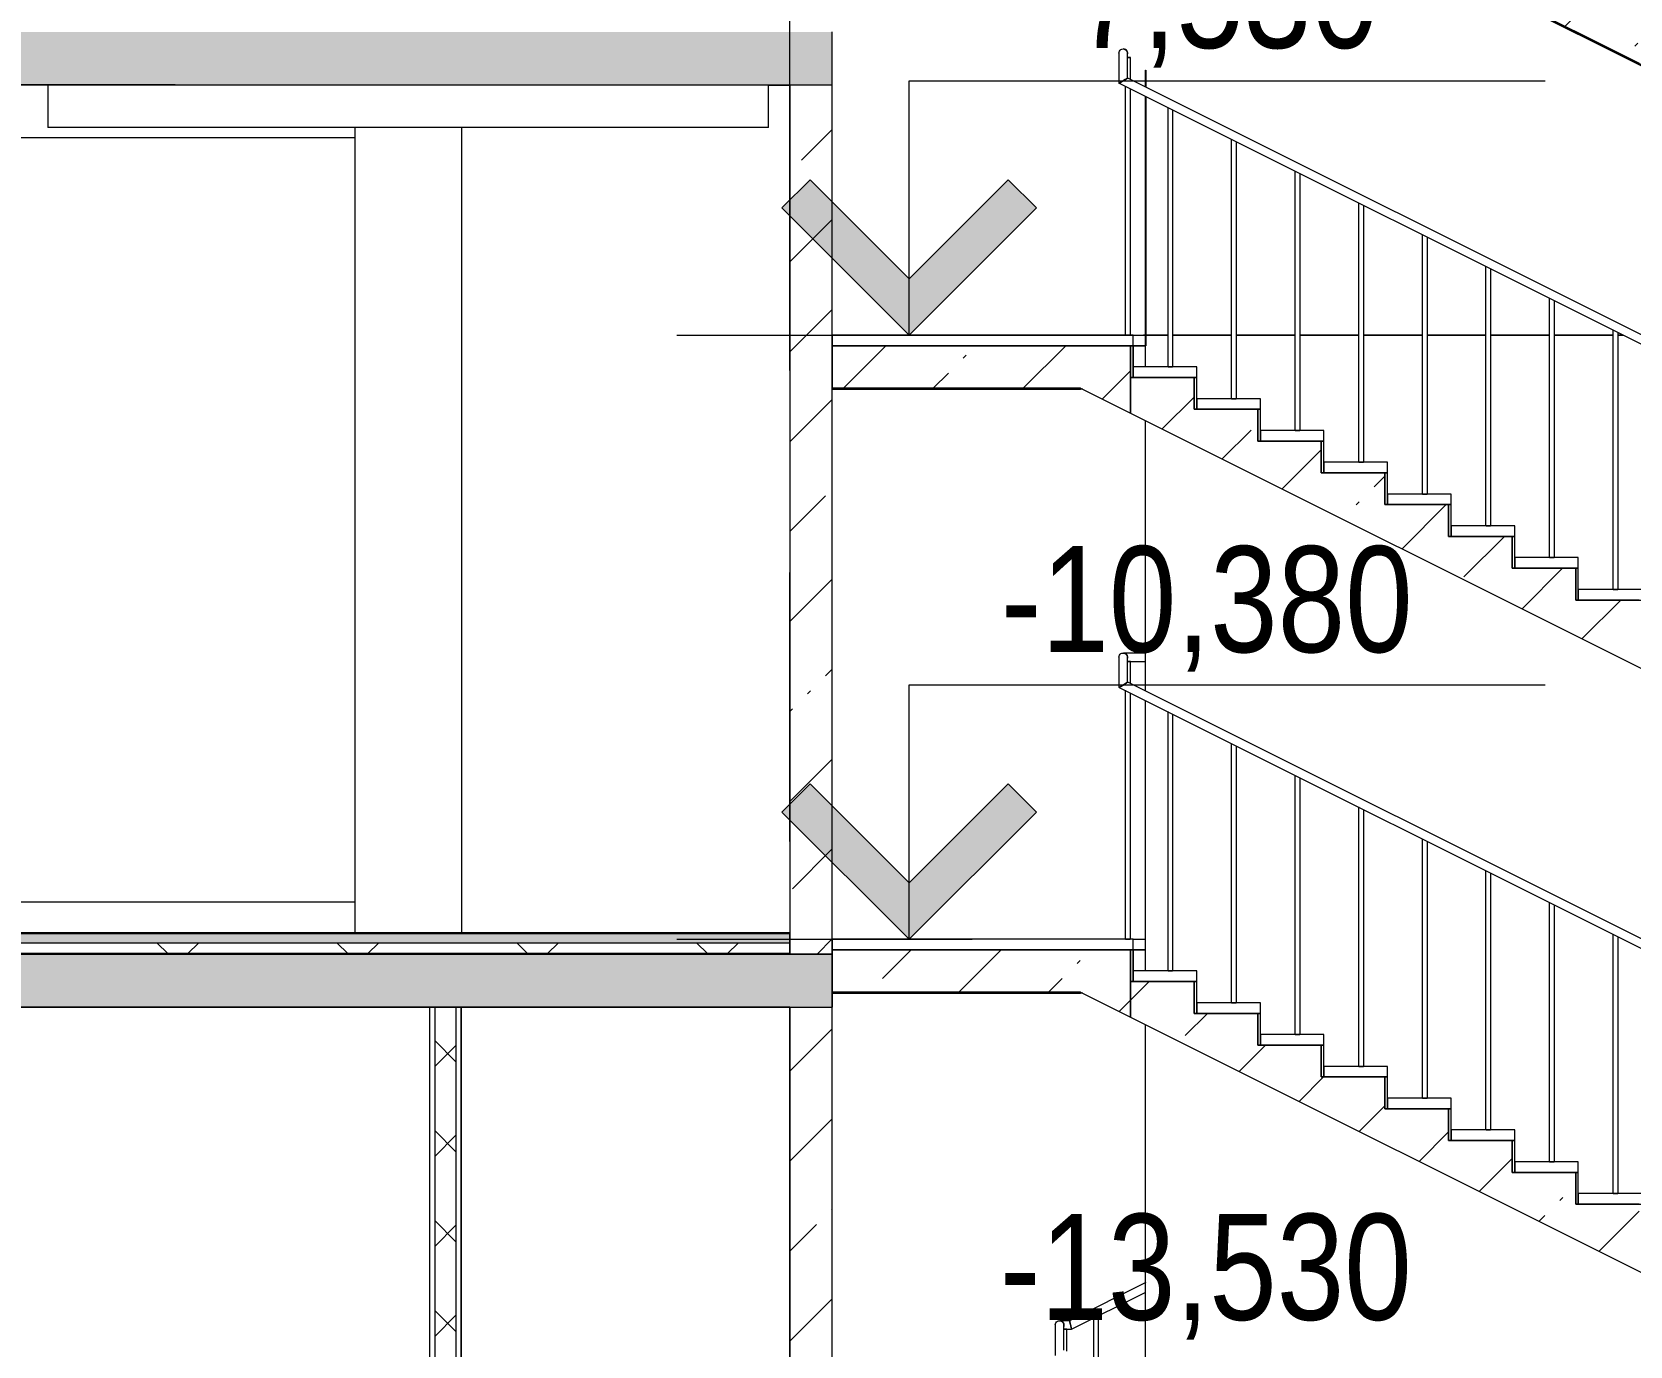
# Model space of a CAD drawing. Header units: millimetres. Extents: x -39507 to 33074, y -24219 to 30962.
# Drawn here: x 15942 to 23481, y -12299 to -6100 of the extents above; entities that cross this region are included whole.
import ezdxf

# ---------------------------------------------------------------- set-up
doc = ezdxf.new("R2010")
doc.units = ezdxf.units.MM
doc.linetypes.add('Осевые', pattern=[6350, 1270, -952.5, 3175, -952.5])
for name, color, linetype, lineweight in [('Балясины', 7, 'Continuous', 9), ('Верхние поручни', 7, 'Continuous', 9), ('Высотные отметки', 7, 'Continuous', 9), ('Двери', 7, 'Continuous', 9), ('Лестницы', 7, 'Continuous', 9), ('Лестницы-1', 7, 'Continuous', 18), ('Общие ребра', 7, 'Continuous', 9), ('Ограждение', 7, 'Continuous', 9), ('Отделка 1 _4_-1', 7, 'Continuous', 9), ('Отделка 2 _5_-1', 7, 'Continuous', 9), ('Панель', 7, 'Continuous', 9), ('Перекрытия', 7, 'Continuous', 9), ('Потолки', 7, 'Continuous', 9), ('Проступи_подступенки', 7, 'Continuous', 18), ('Проступи_подступенки-1', 7, 'Continuous', 9), ('Стены', 7, 'Continuous', 9), ('Структура _1_', 7, 'Continuous', 18), ('Штриховка разреза-2', 7, 'Continuous', 9)]:
    doc.layers.add(name, color=color, linetype=linetype, lineweight=lineweight)
doc.layers.add('Оси-3', color=7, linetype='Осевые', lineweight=9, true_color=0xaaaaaa)
doc.styles.add('Arial Narrow', font='ARIALN.TTF', dxfattribs={"height": 500})
pattern_1 = [(45, (-2885.9, 6475), (-424.264, 424.264), [600, -100, 20, -100]), (45, (-2885.9, 6899), (-424.264, 424.264), [])]

# ---------------------------------------------------------------- blocks, each defined once
blk = doc.blocks.new('Дверь-Подъемная-Сборная - ДН2_3350 x 3800 мм-8363919-Разрез 2-2')
at = {"layer": 'Панель'}
for p, q in [((15547.1, -6600), (15547.1, -6350)), ((17465.1, -6600), (15547.1, -6600)), ((17465.1, -6600), (15547.1, -6600))]:
    blk.add_line(p, q, dxfattribs=at)
blk = doc.blocks.new('Наклонное перекрытие - Наклонное перекрытие-732754-Разрез 2-2')
at = {"layer": 'Перекрытия'}
for p, q in [((15367.1, -9916.2), (15367.1, -10203.7)), ((15367.1, -10203.7), (17465.1, -10203.7)), ((15367.1, -10350), (15367.1, -10203.7)), ((19717.1, -10450), (15367.1, -10450))]:
    blk.add_line(p, q, dxfattribs=at)
blk = doc.blocks.new('Ограждение - 25mm-V151-Разрез 2-2')
at = {"layer": 'Балясины'}
for p, q in [((21122.5, -7530), (21100.9, -7530)), ((21100.9, -7530), (21122.5, -7530))]:
    blk.add_line(p, q, dxfattribs=at)
blk = doc.blocks.new('Ограждение - 25mm-V152-Разрез 2-2')
at = {"layer": 'Балясины'}
for p, q in [((21111.7, -6220), (21122.5, -6220)), ((21122.5, -6220), (21111.7, -6220)), ((21124.2, -6321.3), (21124.2, -6220)), ((21099.2, -6355.8), (21099.2, -7530)), ((21124.2, -7530), (21124.2, -6368.3)), ((21122.5, -7530), (21100.9, -7530)), ((21100.9, -7530), (21122.5, -7530))]:
    blk.add_line(p, q, dxfattribs=at)
blk = doc.blocks.new('Ограждение - 25mm-V153-Разрез 2-2')
at = {"layer": 'Балясины'}
for p, q in [((21111.7, -6220), (21122.5, -6220)), ((21124.2, -6220), (21111.7, -6220)), ((21124.2, -6321.3), (21124.2, -6220)), ((21099.2, -6355.8), (21099.2, -7530)), ((21124.2, -7530), (21124.2, -6368.3)), ((21122.5, -7530), (21100.9, -7530)), ((21100.9, -7530), (21122.5, -7530))]:
    blk.add_line(p, q, dxfattribs=at)
blk = doc.blocks.new('Ограждение - 25mm-V92-Разрез 2-2')
at = {"layer": 'Балясины'}
for p, q in [((20430, -156.2), (20430, -1380)), ((20430.3, -156.3), (20430.3, -156.3)), ((20455, -1380), (20455, -168.7)), ((20442.5, -1380), (20431.7, -1380)), ((20431.7, -1380), (20442.5, -1380)), ((20442.5, -1380), (20453.3, -1380)), ((20453.3, -1380), (20442.5, -1380))]:
    blk.add_line(p, q, dxfattribs=at)
blk = doc.blocks.new('Ограждение - 25mm-V91-Разрез 2-2')
at = {"layer": 'Балясины'}
for p, q in [((18330, 893.8), (18330, -330)), ((18330.3, 893.7), (18330.3, 893.7)), ((18355, -330), (18355, 881.3)), ((18342.5, -330), (18331.7, -330)), ((18331.7, -330), (18342.5, -330)), ((18342.5, -330), (18353.3, -330)), ((18353.3, -330), (18342.5, -330))]:
    blk.add_line(p, q, dxfattribs=at)
blk = doc.blocks.new('Ограждение - 25mm-V155-Разрез 2-2')
at = {"layer": 'Балясины'}
for p, q in [((21111.7, -9070), (21122.5, -9070)), ((21122.5, -9070), (21111.7, -9070)), ((21124.2, -9173.6), (21124.2, -9070)), ((21099.2, -9205.8), (21099.2, -10380)), ((21124.2, -10380), (21124.2, -9218.3)), ((21122.5, -10380), (21100.9, -10380)), ((21100.9, -10380), (21122.5, -10380))]:
    blk.add_line(p, q, dxfattribs=at)
blk = doc.blocks.new('Ограждение - 25mm-V156-Разрез 2-2')
at = {"layer": 'Балясины'}
for p, q in [((21111.7, -9070), (21122.5, -9070)), ((21124.2, -9070), (21111.7, -9070)), ((21124.2, -9173.6), (21124.2, -9070)), ((21099.2, -9205.8), (21099.2, -10380)), ((21124.2, -10380), (21124.2, -9218.3)), ((21122.5, -10380), (21100.9, -10380)), ((21100.9, -10380), (21122.5, -10380))]:
    blk.add_line(p, q, dxfattribs=at)
blk = doc.blocks.new('Ограждение - 25mm-V157-Разрез 2-2')
at = {"layer": 'Балясины'}
for p, q in [((20949.2, -12168.7), (20949.2, -12386.1)), ((20974.2, -12398.6), (20974.2, -12156.2)), ((20949.2, -12430.8), (20949.2, -13380)), ((20974.2, -13380), (20974.2, -12443.3)), ((20961.7, -13380), (20950.9, -13380)), ((20950.9, -13380), (20961.7, -13380)), ((20961.7, -13380), (20972.5, -13380)), ((20972.5, -13380), (20961.7, -13380))]:
    blk.add_line(p, q, dxfattribs=at)
at = {"layer": 'Балясины', "flags": 128}
for points in [[(20961.7, -12162.4), (20956.3, -12165.1), (20951.9, -12167.3), (20949.5, -12168.5), (20951.9, -12167.3), (20956.3, -12165.1), (20961.7, -12162.4)], [(20961.7, -12162.4), (20967.1, -12159.7), (20971.5, -12157.5), (20973.9, -12156.3), (20971.5, -12157.5), (20967.1, -12159.7), (20961.7, -12162.4)]]:
    blk.add_lwpolyline(points, dxfattribs=at)
blk = doc.blocks.new('Ограждение - 25mm-V158-Разрез 2-2')
at = {"layer": 'Балясины'}
for p, q in [((20811.7, -12220), (20822.5, -12220)), ((20822.5, -12220), (20811.7, -12220)), ((20824.2, -12323.6), (20824.2, -12220)), ((20799.2, -12355.8), (20799.2, -13530)), ((20824.2, -13530), (20824.2, -12368.3)), ((20822.5, -13530), (20800.9, -13530)), ((20800.9, -13530), (20822.5, -13530))]:
    blk.add_line(p, q, dxfattribs=at)
blk = doc.blocks.new('Ограждение - 25mm-V159-Разрез 2-2')
at = {"layer": 'Балясины'}
for p, q in [((20811.7, -12220), (20822.5, -12220)), ((20824.2, -12220), (20811.7, -12220)), ((20824.2, -12323.6), (20824.2, -12220)), ((20799.2, -12355.8), (20799.2, -13530)), ((20824.2, -13530), (20824.2, -12368.3)), ((20822.5, -13530), (20800.9, -13530)), ((20800.9, -13530), (20822.5, -13530))]:
    blk.add_line(p, q, dxfattribs=at)
blk = doc.blocks.new('Ограждение - 25mm-V162-Разрез 2-2')
at = {"layer": 'Балясины'}
for p, q in [((21197.1, -7530), (21186.3, -7530)), ((21186.3, -7530), (21197.1, -7530))]:
    blk.add_line(p, q, dxfattribs=at)
blk = doc.blocks.new('Ограждение - 25mm-V141-Разрез 2-2')
at = {"layer": 'Балясины'}
for p, q in [((17829.2, 22144.2), (17829.2, 20970)), ((17829.5, 22144.1), (17829.5, 22144.1)), ((17854.2, 20970), (17854.2, 22131.7)), ((17841.7, 20970), (17830.9, 20970)), ((17830.9, 20970), (17841.7, 20970)), ((17841.7, 20970), (17852.5, 20970)), ((17852.5, 20970), (17841.7, 20970))]:
    blk.add_line(p, q, dxfattribs=at)
blk = doc.blocks.new('Ограждение - Ограждение-7015408-Разрез 2-2')
for name, p in [('Ограждение - 25mm-V152-Разрез 2-2', (0, 0)), ('Ограждение - 25mm-V152-Разрез 2-2', (0, 0)), ('Ограждение - 25mm-V153-Разрез 2-2', (0, 0)), ('Ограждение - 25mm-V141-Разрез 2-2', (3270, -28500)), ('Ограждение - 25mm-V92-Разрез 2-2', (870, -6300)), ('Ограждение - 25mm-V92-Разрез 2-2', (1170, -6450)), ('Ограждение - 25mm-V92-Разрез 2-2', (1470, -6600)), ('Ограждение - 25mm-V91-Разрез 2-2', (3870, -7800)), ('Ограждение - 25mm-V91-Разрез 2-2', (4170, -7950)), ('Ограждение - 25mm-V91-Разрез 2-2', (4470, -8100)), ('Ограждение - 25mm-V91-Разрез 2-2', (4770, -8250)), ('Ограждение - 25mm-V151-Разрез 2-2', (0, 0)), ('Ограждение - 25mm-V151-Разрез 2-2', (0, 0)), ('Ограждение - 25mm-V151-Разрез 2-2', (0, 0)), ('Ограждение - 25mm-V151-Разрез 2-2', (0, 0)), ('Ограждение - 25mm-V162-Разрез 2-2', (0, 0)), ('Ограждение - 25mm-V91-Разрез 2-2', (5070, -8400)), ('Ограждение - 25mm-V155-Разрез 2-2', (0, 0)), ('Ограждение - 25mm-V155-Разрез 2-2', (0, 0)), ('Ограждение - 25mm-V155-Разрез 2-2', (0, 0)), ('Ограждение - 25mm-V155-Разрез 2-2', (0, 0)), ('Ограждение - 25mm-V156-Разрез 2-2', (0, 0)), ('Ограждение - 25mm-V155-Разрез 2-2', (0, 0)), ('Ограждение - 25mm-V141-Разрез 2-2', (3270, -31350)), ('Ограждение - 25mm-V92-Разрез 2-2', (870, -9150)), ('Ограждение - 25mm-V92-Разрез 2-2', (1170, -9300)), ('Ограждение - 25mm-V92-Разрез 2-2', (1470, -9450)), ('Ограждение - 25mm-V91-Разрез 2-2', (3870, -10650)), ('Ограждение - 25mm-V91-Разрез 2-2', (4170, -10800)), ('Ограждение - 25mm-V91-Разрез 2-2', (4470, -10950)), ('Ограждение - 25mm-V91-Разрез 2-2', (4770, -11100)), ('Ограждение - 25mm-V91-Разрез 2-2', (5070, -11250)), ('Ограждение - 25mm-V157-Разрез 2-2', (0, 0)), ('Ограждение - 25mm-V158-Разрез 2-2', (0, 0)), ('Ограждение - 25mm-V158-Разрез 2-2', (0, 0)), ('Ограждение - 25mm-V158-Разрез 2-2', (0, 0)), ('Ограждение - 25mm-V158-Разрез 2-2', (0, 0)), ('Ограждение - 25mm-V158-Разрез 2-2', (0, 0)), ('Ограждение - 25mm-V159-Разрез 2-2', (0, 0)), ('Ограждение - 25mm-V158-Разрез 2-2', (0, 0))]:
    blk.add_blockref(name, p)
blk = doc.blocks.new('Тип верхнего поручня - Верхний поручень_Внутренний_-7015432-Разрез 2-2')
at = {"layer": 'Верхние поручни'}
for p, q in [((21069.6, -6200), (21069.6, -6343.3)), ((21109.6, -6318.6), (21109.6, -6200)), ((21109, -6319), (21105.9, -6320.9)), ((23837.1, -7680), (21111.7, -6317.3)), ((21071.7, -6342), (23827.7, -7720)), ((21197.1, -9030), (21091.7, -9030)), ((21069.6, -9050), (21069.6, -9193.3)), ((21109.5, -9070), (21197.1, -9070)), ((21109.6, -9168.6), (21109.6, -9050)), ((21071.7, -9192), (23827.7, -10570)), ((23837.1, -10530), (21111.7, -9167.3)), ((21197.1, -12000), (20837.1, -12180)), ((20846.6, -12220), (21197.1, -12044.7)), ((20769.6, -12200), (20769.6, -12343.3)), ((20837.1, -12180), (20791.7, -12180)), ((20809.6, -12318.6), (20809.6, -12200)), ((20809.5, -12220), (20846.6, -12220))]:
    blk.add_line(p, q, dxfattribs=at)
at = {"layer": 'Верхние поручни', "flags": 128}
for points in [[(21069.6, -6200), (21070.3, -6194.8), (21072.3, -6190), (21075.5, -6185.9), (21079.6, -6182.7), (21084.4, -6180.7), (21089.6, -6180)], [(21089.6, -6180), (21094.8, -6180.7), (21099.6, -6182.7), (21103.8, -6185.9), (21106.9, -6190), (21108.9, -6194.8), (21109.6, -6200)], [(21111.7, -6200), (21111, -6194.8), (21109, -6190), (21105.9, -6185.9), (21101.7, -6182.7), (21096.9, -6180.7), (21091.7, -6180)], [(21109.7, -6208.8), (21111, -6205.2), (21111.7, -6200)], [(21089.6, -6331), (21084.4, -6334.2), (21079.6, -6337.1), (21075.5, -6339.7), (21072.3, -6341.7), (21070.3, -6342.9), (21069.6, -6343.3)], [(21072.3, -6341.7), (21075.5, -6339.7), (21079.6, -6337.1), (21084.4, -6334.2), (21089.6, -6331)], [(21091.7, -6329.7), (21086.5, -6332.9), (21081.7, -6335.8), (21077.6, -6338.4), (21074.4, -6340.4)], [(21074.4, -6340.4), (21077.6, -6338.4), (21081.7, -6335.8), (21086.5, -6332.9), (21091.7, -6329.7)], [(21089.6, -6331), (21094.8, -6327.8), (21099.6, -6324.8), (21103.8, -6322.2)], [(21103.8, -6322.2), (21099.6, -6324.8), (21094.8, -6327.8), (21089.6, -6331)], [(21091.7, -6329.7), (21096.9, -6326.5), (21101.7, -6323.5), (21105.9, -6320.9), (21109, -6319), (21111, -6317.7), (21111.7, -6317.3)], [(21105.3, -6321.3), (21101.7, -6323.5), (21096.9, -6326.5), (21091.7, -6329.7)], [(21069.6, -9050), (21070.3, -9044.8), (21072.3, -9040), (21075.5, -9035.9), (21079.6, -9032.7), (21084.4, -9030.7), (21089.6, -9030)], [(21089.6, -9030), (21094.8, -9030.7), (21099.6, -9032.7), (21103.8, -9035.9), (21106.9, -9040), (21108.9, -9044.8), (21109.6, -9050)], [(21111.7, -9050), (21111, -9044.8), (21109, -9040), (21105.9, -9035.9), (21101.7, -9032.7), (21096.9, -9030.7), (21091.7, -9030)], [(21109.7, -9058.8), (21111, -9055.2), (21111.7, -9050)], [(21089.6, -9181), (21084.4, -9184.2), (21079.6, -9187.1), (21075.5, -9189.7), (21072.3, -9191.7), (21070.3, -9192.9), (21069.6, -9193.3)], [(21072.3, -9191.7), (21075.5, -9189.7), (21079.6, -9187.1), (21084.4, -9184.2), (21089.6, -9181)], [(21091.7, -9179.7), (21086.5, -9182.9), (21081.7, -9185.8), (21077.6, -9188.4), (21074.4, -9190.4)], [(21074.4, -9190.4), (21077.6, -9188.4), (21081.7, -9185.8), (21086.5, -9182.9), (21091.7, -9179.7)], [(21089.6, -9181), (21094.8, -9177.8), (21099.6, -9174.8), (21103.8, -9172.2), (21106.9, -9170.3)], [(21106.9, -9170.3), (21103.8, -9172.2), (21099.6, -9174.8), (21094.8, -9177.8), (21089.6, -9181)], [(21091.7, -9179.7), (21096.9, -9176.5), (21101.7, -9173.5), (21105.9, -9170.9), (21109, -9169), (21111, -9167.7), (21111.7, -9167.3)], [(21108.6, -9169.2), (21105.9, -9170.9), (21101.7, -9173.5), (21096.9, -9176.5), (21091.7, -9179.7)], [(20769.6, -12200), (20770.3, -12194.8), (20772.3, -12190), (20775.5, -12185.9), (20779.6, -12182.7), (20784.4, -12180.7), (20789.6, -12180)], [(20789.6, -12180), (20794.8, -12180.7), (20799.6, -12182.7), (20803.8, -12185.9), (20806.9, -12190), (20808.9, -12194.8), (20809.6, -12200)], [(20811.7, -12200), (20811, -12194.8), (20809, -12190), (20805.9, -12185.9), (20801.7, -12182.7), (20796.9, -12180.7), (20791.7, -12180)], [(20809.7, -12208.8), (20811, -12205.2), (20811.7, -12200)]]:
    blk.add_lwpolyline(points, dxfattribs=at)
at = {"layer": 'Верхние поручни'}
for points, knots in [([(21111.7, -9050), (21111.7, -9048.3), (21111.4, -9045.6), (21110.3, -9042.3), (21109.1, -9040), (21107.9, -9038.2), (21106.8, -9036.8), (21105.6, -9035.5), (21103.9, -9034.1), (21102.1, -9032.9), (21100.6, -9032), (21099.4, -9031.5), (21098.2, -9031), (21096.9, -9030.7), (21095.6, -9030.4), (21094.3, -9030.2), (21093, -9030), (21092.2, -9030), (21091.7, -9030)], [0, 0, 0, 0, 0.0833333, 0.125, 0.1666667, 0.2083333, 0.2291667, 0.25, 0.2916667, 0.3333333, 0.3541667, 0.375, 0.3958333, 0.4166667, 0.4375, 0.4583333, 0.4791667, 0.5, 0.5, 0.5, 0.5]), ([(21109.7, -9058.8), (21109.9, -9058.4), (21110.4, -9057.2), (21111.4, -9054.4), (21111.7, -9051.7), (21111.7, -9050)], [0.8549357, 0.8549357, 0.8549357, 0.8549357, 0.875, 0.9166667, 1, 1, 1, 1]), ([(20811.7, -12200), (20811.7, -12198.3), (20811.4, -12195.6), (20810.3, -12192.3), (20809.1, -12190), (20807.9, -12188.2), (20806.8, -12186.8), (20805.6, -12185.5), (20803.9, -12184.1), (20802.1, -12182.9), (20800.6, -12182), (20799.4, -12181.5), (20798.2, -12181), (20796.9, -12180.7), (20795.6, -12180.4), (20794.3, -12180.2), (20793, -12180), (20792.2, -12180), (20791.7, -12180)], [0, 0, 0, 0, 0.0833333, 0.125, 0.1666667, 0.2083333, 0.2291667, 0.25, 0.2916667, 0.3333333, 0.3541667, 0.375, 0.3958333, 0.4166667, 0.4375, 0.4583333, 0.4791667, 0.5, 0.5, 0.5, 0.5]), ([(20809.7, -12208.8), (20809.9, -12208.4), (20810.4, -12207.2), (20811.4, -12204.4), (20811.7, -12201.7), (20811.7, -12200)], [0.8549357, 0.8549357, 0.8549357, 0.8549357, 0.875, 0.9166667, 1, 1, 1, 1]), ([(20837.1, -12180), (20837.1, -12180), (20837.5, -12181.4), (20838.5, -12185.7), (20839.5, -12189.9), (20840.6, -12194.8), (20841.4, -12198.3), (20841.8, -12200)], [-0.5, -0.5, -0.5, -0.5, -0.3333333, -0.25, -0.1666667, -0.0833333, 0, 0, 0, 0]), ([(20841.8, -12200), (20842.3, -12201.7), (20843.1, -12205.2), (20844.2, -12210.1), (20845.2, -12214.3), (20846.2, -12218.6), (20846.6, -12220), (20846.6, -12220)], [-1, -1, -1, -1, -0.9166667, -0.8333333, -0.75, -0.6666667, -0.5, -0.5, -0.5, -0.5])]:
    blk.add_open_spline(points, degree=3, knots=knots, dxfattribs=at)
for points in [[(20841.8, -12200), (20841.4, -12198.3), (20840.6, -12194.8), (20839.5, -12189.9), (20838.5, -12185.7), (20838, -12183.6), (20837.8, -12182.7)], [(20845.9, -12217.3), (20845.7, -12216.4), (20845.2, -12214.3), (20844.2, -12210.1), (20843.1, -12205.2), (20842.3, -12201.7), (20841.8, -12200)]]:
    blk.add_open_spline(points, degree=3, dxfattribs=at)
blk = doc.blocks.new('Высотные отметки - Высотная отметка - Стрелка-4455449-Разрез 2-2')
at = {"layer": 'Высотные отметки'}
blk.add_hatch(color=256, dxfattribs=at).paths.add_polyline_path([(-36565.6, -5267.2), (-36098.4, -5734.3), (-35631.2, -5267.2), (-35498.4, -5400), (-36098.4, -6000), (-36698.4, -5400)], flags=0)
for p, q in [((-36098.4, -4800), (-39098.4, -4800)), ((-36098.4, -6000), (-36098.4, -4800)), ((-36565.6, -5267.2), (-36698.4, -5400)), ((-36098.4, -5734.3), (-36565.6, -5267.2)), ((-35631.2, -5267.2), (-36098.4, -5734.3)), ((-35498.4, -5400), (-35631.2, -5267.2)), ((-36698.4, -5400), (-36098.4, -6000)), ((-36098.4, -6000), (-35498.4, -5400)), ((-35002.8, -6000), (-36395.1, -6000))]:
    blk.add_line(p, q, dxfattribs=at)

msp = doc.modelspace()

# ---------------------------------------------------------------- hatches: boundary and pattern name
at = {"layer": 'Лестницы'}
h = msp.add_hatch(dxfattribs=at)
h.set_pattern_fill('FP_2', color=256, style=0, pattern_type=2)
h.set_pattern_definition(pattern_1)
h.paths.add_polyline_path([(23524.6, -6247.7), (23524.6, -5930), (23224.6, -5930), (23224.6, -5780), (22924.6, -5780), (22924.6, -5630), (22624.6, -5630), (22624.6, -5480), (22324.6, -5480), (22324.6, -5330), (22024.6, -5330), (22024.6, -5180), (21724.6, -5180), (21724.6, -5030), (21424.6, -5030), (21424.6, -4880), (21124.6, -4880), (21124.6, -4730), (20824.6, -4730), (20824.6, -4580), (20524.6, -4580), (20524.6, -4430), (20224.6, -4430), (20224.6, -4280), (19924.6, -4280), (19924.6, -4130), (19624.6, -4130), (19624.6, -3980), (19324.6, -3980), (19324.6, -3830), (19024.6, -3830), (19024.6, -3997.7), (23434.7, -6202.7)], flags=0)
h = msp.add_hatch(dxfattribs=at)
h.set_pattern_fill('FP_2', color=256, style=0, pattern_type=2)
h.set_pattern_definition(pattern_1)
h.paths.add_polyline_path([(21124.6, -7897.7), (21124.6, -7580), (19717.1, -7580), (19717.1, -7780), (20889.2, -7780)], flags=0)
h = msp.add_hatch(dxfattribs=at)
h.set_pattern_fill('FP_2', color=256, style=0, pattern_type=2)
h.set_pattern_definition(pattern_1)
h.paths.add_polyline_path([(23824.6, -9247.7), (23824.6, -8930), (23524.6, -8930), (23524.6, -8780), (23224.6, -8780), (23224.6, -8630), (22924.6, -8630), (22924.6, -8480), (22624.6, -8480), (22624.6, -8330), (22324.6, -8330), (22324.6, -8180), (22024.6, -8180), (22024.6, -8030), (21724.6, -8030), (21724.6, -7880), (21424.6, -7880), (21424.6, -7730), (21124.6, -7730), (21124.6, -7897.7), (23718.2, -9194.5)], flags=0)
h = msp.add_hatch(dxfattribs=at)
h.set_pattern_fill('FP_2', color=256, style=0, pattern_type=2)
h.set_pattern_definition(pattern_1)
h.paths.add_polyline_path([(21124.6, -10747.7), (21124.6, -10430), (19717.1, -10430), (19717.1, -10630), (20889.2, -10630), (21034.7, -10702.7)], flags=0)
h = msp.add_hatch(dxfattribs=at)
h.set_pattern_fill('FP_2', color=256, style=0, pattern_type=2)
h.set_pattern_definition(pattern_1)
h.paths.add_polyline_path([(23824.6, -12097.7), (23824.6, -11780), (23524.6, -11780), (23524.6, -11630), (23224.6, -11630), (23224.6, -11480), (22924.6, -11480), (22924.6, -11330), (22624.6, -11330), (22624.6, -11180), (22324.6, -11180), (22324.6, -11030), (22024.6, -11030), (22024.6, -10880), (21724.6, -10880), (21724.6, -10730), (21424.6, -10730), (21424.6, -10580), (21124.6, -10580), (21124.6, -10747.7), (23663.5, -12017.2)], flags=0)
at = {"layer": 'Штриховка разреза-2'}
h = msp.add_hatch(dxfattribs=at)
h.set_pattern_fill('FP_2', color=256, style=0, pattern_type=2)
h.set_pattern_definition(pattern_1)
h.paths.add_polyline_path([(-12289, -6350), (19717.1, -6350), (19717.1, -6100), (-31682.9, -6100), (-31682.9, -6350), (-13332.9, -6350)], flags=0)
h.paths.add_polyline_path([(25717.1, -6350), (25717.1, -6100), (25417.1, -6100), (25417.1, -6350), (25702.9, -6350)], flags=0)
h = msp.add_hatch(dxfattribs=at)
h.set_pattern_fill('FP_2', color=256, style=0, pattern_type=2)
h.set_pattern_definition(pattern_1)
h.paths.add_polyline_path([(19517.1, -10450), (19717.1, -10450), (19717.1, -6350), (19517.1, -6350), (19517.1, -9388.3)], flags=0)
h = msp.add_hatch(dxfattribs=at)
h.set_pattern_fill('FP_3', color=256, style=0, pattern_type=2)
h.set_pattern_definition([(0, (-2885.9, 6475), (812.8, 203.2), [67.056, -542.544, 67.056, -542.544, -3251.2]), (0, (-2885.9, 6475), (812.8, 203.2), [-1219.2, 67.056, -1152.144, 67.056, -542.544, -1422.4]), (0, (-2885.9, 6475), (812.8, 203.2), [-3048, 67.056, -339.344, 67.056, -948.944]), (120, (-2581.1, 6576.6), (-582.3764, 602.3054), [67.056, -542.544, 67.056, -3793.744]), (120, (-2581.1, 6576.6), (-582.3764, 602.3054), [-676.656, -542.544, 67.056, -1152.144, -2032]), (120, (-2581.1, 6576.6), (-582.3764, 602.3054), [-2438.4, 67.056, -542.544, 67.056, -1355.344]), (120, (-2581.1, 6576.6), (-582.3764, 602.3054), [-3115.056, -339.344, 67.056, -948.944]), (240, (-2479.5, 6983), (-230.4236, -805.5054), [67.056, -542.544, 67.056, -542.544, -3251.2]), (240, (-2479.5, 6983), (-230.4236, -805.5054), [-1219.2, 67.056, -1152.144, 67.056, -542.544, -1422.4]), (240, (-2479.5, 6983), (-230.4236, -805.5054), [-3048, 67.056, -339.344, 67.056, -948.944])])
h.paths.add_polyline_path([(-12289, -10398), (5967.1, -10398), (5967.1, -10355), (-13332.9, -10355), (-13332.9, -10398)], flags=0)
h.paths.add_polyline_path([(-28166.1, -10398), (-14232.9, -10398), (-14232.9, -10355), (-29112.9, -10355), (-29112.9, -10398)], flags=0)
h.paths.add_polyline_path([(19517.1, -10398), (19517.1, -10355), (6267.1, -10355), (6267.1, -10398), (19465.4, -10398)], flags=0)
h = msp.add_hatch(dxfattribs=at)
h.set_pattern_fill('FP_11', color=256, style=0, pattern_type=2)
h.set_pattern_definition([(45, (-2885.9, 6475), (-424.264, 424.264), []), (135, (-2885.9, 6475), (-424.264, -424.264), [])])
h.paths.add_polyline_path([(-12289, -10448), (5967.1, -10448), (5967.1, -10398), (-13332.9, -10398), (-13332.9, -10448)], flags=0)
h.paths.add_polyline_path([(-28166.1, -10448), (-14232.9, -10448), (-14232.9, -10398), (-29112.9, -10398), (-29112.9, -10448)], flags=0)
h.paths.add_polyline_path([(19465.4, -10448), (19517.1, -10448), (19517.1, -10398), (6267.1, -10398), (6267.1, -10448), (17197.2, -10448)], flags=0)
h = msp.add_hatch(dxfattribs=at)
h.set_pattern_fill('FP_2', color=256, style=0, pattern_type=2)
h.set_pattern_definition(pattern_1)
h.paths.add_polyline_path([(-13332.9, -10700), (19717.1, -10700), (19717.1, -10450), (-13632.9, -10450), (-13632.9, -10700)], flags=0)
h.paths.add_polyline_path([(-31284.9, -10700), (-14232.9, -10700), (-14232.9, -10450), (-31297.3, -10450), (-31297.3, -10700)], flags=0)
h = msp.add_hatch(dxfattribs=at)
h.set_pattern_fill('FP_6', color=256, style=0, pattern_type=2)
h.set_pattern_definition([(45, (-2885.9, 6475), (-212.132, 212.132), []), (135, (-2885.9, 6475), (-212.132, -212.132), [])])
h.paths.add_polyline_path([(17942.1, -16700), (17942.1, -10700), (17842.1, -10700), (17842.1, -16700)], flags=0)
h = msp.add_hatch(dxfattribs=at)
h.set_pattern_fill('FP_2', color=256, style=0, pattern_type=2)
h.set_pattern_definition(pattern_1)
h.paths.add_polyline_path([(19717.1, -16700), (19717.1, -10700), (19517.1, -10700), (19517.1, -16700)], flags=0)

# ---------------------------------------------------------------- linework, layer by layer
at = {"layer": 'Высотные отметки'}
for p, q in [((19748.8, -7530), (19769.6, -7530)), ((19769.6, -7530), (20080.3, -7530)), ((19804.9, -10380), (19877.8, -10380)), ((19877.8, -10380), (20080.3, -10380))]:
    msp.add_line(p, q, dxfattribs=at)
at = {"layer": 'Лестницы'}
for p, q in [((21124.6, -7580), (21137.1, -7580)), ((21124.6, -7780), (21124.6, -7580)), ((21137.1, -7580), (21145, -7580)), ((21137.1, -7580), (21137.1, -7730)), ((21137.1, -7730), (21137.1, -7580)), ((21145, -7580), (21197.1, -7580)), ((21124.6, -10430), (21137.1, -10430)), ((21124.6, -10630), (21124.6, -10430)), ((21137.1, -10430), (21197.1, -10430)), ((21137.1, -10430), (21137.1, -10580)), ((21137.1, -10580), (21137.1, -10430))]:
    msp.add_line(p, q, dxfattribs=at)
at = {"layer": 'Лестницы-1'}
for p, q in [((19024.6, -3997.7), (23524.6, -6247.7)), ((21124.6, -7580), (19717.1, -7580)), ((19717.1, -7580), (19717.1, -7780)), ((21124.6, -7897.7), (21124.6, -7580)), ((21424.6, -7730), (21124.6, -7730)), ((21124.6, -7730), (21124.6, -7897.7)), ((21424.6, -7880), (21424.6, -7730)), ((19717.1, -7780), (20889.2, -7780)), ((20889.2, -7780), (21124.6, -7897.7)), ((21124.6, -7897.7), (23824.6, -9247.7)), ((21724.6, -7880), (21424.6, -7880)), ((21724.6, -8030), (21724.6, -7880)), ((22024.6, -8030), (21724.6, -8030)), ((22024.6, -8180), (22024.6, -8030)), ((22324.6, -8180), (22024.6, -8180)), ((22324.6, -8330), (22324.6, -8180)), ((22624.6, -8330), (22324.6, -8330)), ((22624.6, -8480), (22624.6, -8330)), ((22924.6, -8480), (22624.6, -8480)), ((22924.6, -8630), (22924.6, -8480)), ((23224.6, -8630), (22924.6, -8630)), ((23224.6, -8780), (23224.6, -8630)), ((23524.6, -8780), (23224.6, -8780)), ((21124.6, -10430), (19717.1, -10430)), ((19717.1, -10430), (19717.1, -10630)), ((21124.6, -10747.7), (21124.6, -10430)), ((21424.6, -10580), (21124.6, -10580)), ((21124.6, -10580), (21124.6, -10747.7)), ((21424.6, -10730), (21424.6, -10580)), ((19717.1, -10630), (20889.2, -10630)), ((20889.2, -10630), (21124.6, -10747.7)), ((21124.6, -10747.7), (23824.6, -12097.7)), ((21724.6, -10730), (21424.6, -10730)), ((21724.6, -10880), (21724.6, -10730)), ((22024.6, -10880), (21724.6, -10880)), ((22024.6, -11030), (22024.6, -10880)), ((22324.6, -11030), (22024.6, -11030)), ((22324.6, -11180), (22324.6, -11030)), ((22624.6, -11180), (22324.6, -11180)), ((22624.6, -11330), (22624.6, -11180)), ((22924.6, -11330), (22624.6, -11330)), ((22924.6, -11480), (22924.6, -11330)), ((23224.6, -11480), (22924.6, -11480)), ((23224.6, -11630), (23224.6, -11480)), ((23524.6, -11630), (23224.6, -11630))]:
    msp.add_line(p, q, dxfattribs=at)
at = {"layer": 'Общие ребра'}
for p, q in [((19517.1, -10355), (6267.1, -10355)), ((19517.1, -10448), (6267.1, -10448)), ((17842.1, -10700), (17842.1, -16700)), ((17942.1, -10700), (17942.1, -16700))]:
    msp.add_line(p, q, dxfattribs=at)
at = {"layer": 'Оси-3'}
msp.add_line((19517.1, -22619.5), (19517.1, 29000), dxfattribs=at)
at = {"layer": 'Отделка 1 _4_-1'}
for p, q in [((19517.1, -10350), (6267.1, -10350)), ((19517.1, -10355), (19517.1, -10350)), ((17815.1, -10700), (6269.1, -10700)), ((6269.1, -10701), (17815.1, -10701)), ((17832.1, -10700), (17817.1, -10700)), ((17817.1, -10700), (17817.1, -10701)), ((17817.1, -10701), (17832.1, -10701)), ((17832.1, -10701), (17832.1, -10700)), ((17967.1, -13650), (17967.1, -10700))]:
    msp.add_line(p, q, dxfattribs=at)
at = {"layer": 'Отделка 2 _5_-1'}
msp.add_line((19517.1, -10398), (19517.1, -10355), dxfattribs=at)
at = {"layer": 'Перекрытия'}
for p, q in [((16617.1, -6350), (15237.1, -6350)), ((16017.1, -6350), (16017.1, -6550)), ((16017.1, -6350), (19417.1, -6350)), ((16217.1, -6350), (19217.1, -6350)), ((18767.1, -6350), (19715.1, -6350)), ((18767.1, -6350), (19715.1, -6350)), ((18967.1, -6350), (19715.1, -6350)), ((18967.1, -6350), (19715.1, -6350)), ((19417.1, -6550), (19417.1, -6350)), ((19417.1, -6550), (16017.1, -6550)), ((17465.1, -6550), (16217.1, -6550)), ((19217.1, -6550), (17967.1, -6550)), ((17467.1, -10350), (17967.1, -10350)), ((17517.1, -10350), (19517.1, -10350)), ((19317.1, -10350), (19517.1, -10350)), ((19517.1, -10350), (19517.1, -10450)), ((15517.1, -10450), (19717.1, -10450)), ((19317.1, -10450), (15517.1, -10450)), ((17967.1, -10450), (17467.1, -10450)), ((19717.1, -10450), (17517.1, -10450)), ((19717.1, -10450), (19267.1, -10450)), ((19717.1, -10450), (19317.1, -10450)), ((19717.1, -10450), (19317.1, -10450)), ((19717.1, -10450), (19317.1, -10450)), ((19717.1, -10450), (19517.1, -10450)), ((19717.1, -10450), (19717.1, -10700))]:
    msp.add_line(p, q, dxfattribs=at)
at = {"layer": 'Потолки'}
for p, q in [((20889.2, -7785), (20889.2, -7780)), ((20899.2, -7785), (20889.2, -7785)), ((9317.1, -10700), (19517.1, -10700)), ((17817.1, -10701), (9317.1, -10701)), ((17467.1, -10700), (17967.1, -10700)), ((17467.1, -10701), (17467.1, -10700)), ((17817.1, -10701), (17467.1, -10701)), ((17517.1, -10700), (19465.4, -10700)), ((17517.1, -10701), (17517.1, -10700)), ((17817.1, -10701), (17517.1, -10701)), ((19317.1, -10700), (19465.4, -10700)), ((19517.1, -10700), (19717.1, -10700)), ((20889.2, -10635), (20889.2, -10630)), ((20899.2, -10635), (20889.2, -10635))]:
    msp.add_line(p, q, dxfattribs=at)
at = {"layer": 'Проступи_подступенки'}
for p, q in [((21137.1, -7530), (19717.1, -7530)), ((19717.1, -7530), (19717.1, -7580)), ((21137.1, -7580), (21137.1, -7530)), ((19717.1, -7580), (21137.1, -7580)), ((21137.1, -7580), (21124.6, -7580)), ((21124.6, -7580), (21124.6, -7730)), ((21137.1, -7730), (21137.1, -7580)), ((21437.1, -7680), (21137.1, -7680)), ((21137.1, -7680), (21137.1, -7730)), ((21437.1, -7730), (21437.1, -7680)), ((21124.6, -7730), (21137.1, -7730)), ((21137.1, -7730), (21437.1, -7730)), ((21437.1, -7730), (21424.6, -7730)), ((21424.6, -7730), (21424.6, -7880)), ((21437.1, -7880), (21437.1, -7730)), ((21737.1, -7830), (21437.1, -7830)), ((21437.1, -7830), (21437.1, -7880)), ((21737.1, -7880), (21737.1, -7830)), ((21424.6, -7880), (21437.1, -7880)), ((21437.1, -7880), (21737.1, -7880)), ((21737.1, -7880), (21724.6, -7880)), ((21724.6, -7880), (21724.6, -8030)), ((21737.1, -8030), (21737.1, -7880)), ((22037.1, -7980), (21737.1, -7980)), ((21737.1, -7980), (21737.1, -8030)), ((22037.1, -8030), (22037.1, -7980)), ((21724.6, -8030), (21737.1, -8030)), ((21737.1, -8030), (22037.1, -8030)), ((22037.1, -8030), (22024.6, -8030)), ((22024.6, -8030), (22024.6, -8180)), ((22037.1, -8180), (22037.1, -8030)), ((22337.1, -8130), (22037.1, -8130)), ((22037.1, -8130), (22037.1, -8180)), ((22337.1, -8180), (22337.1, -8130)), ((22024.6, -8180), (22037.1, -8180)), ((22037.1, -8180), (22337.1, -8180)), ((22337.1, -8180), (22324.6, -8180)), ((22324.6, -8180), (22324.6, -8330)), ((22337.1, -8330), (22337.1, -8180)), ((22637.1, -8280), (22337.1, -8280)), ((22337.1, -8280), (22337.1, -8330)), ((22637.1, -8330), (22637.1, -8280)), ((22324.6, -8330), (22337.1, -8330)), ((22337.1, -8330), (22637.1, -8330)), ((22637.1, -8330), (22624.6, -8330)), ((22624.6, -8330), (22624.6, -8480)), ((22637.1, -8480), (22637.1, -8330)), ((22937.1, -8430), (22637.1, -8430)), ((22637.1, -8430), (22637.1, -8480)), ((22937.1, -8480), (22937.1, -8430)), ((22624.6, -8480), (22637.1, -8480)), ((22637.1, -8480), (22937.1, -8480)), ((22937.1, -8480), (22924.6, -8480)), ((22924.6, -8480), (22924.6, -8630)), ((22937.1, -8630), (22937.1, -8480)), ((23237.1, -8580), (22937.1, -8580)), ((22937.1, -8580), (22937.1, -8630)), ((23237.1, -8630), (23237.1, -8580)), ((22924.6, -8630), (22937.1, -8630)), ((22937.1, -8630), (23237.1, -8630)), ((23237.1, -8630), (23224.6, -8630)), ((23224.6, -8630), (23224.6, -8780)), ((23237.1, -8780), (23237.1, -8630)), ((23537.1, -8730), (23237.1, -8730)), ((23237.1, -8730), (23237.1, -8780)), ((23224.6, -8780), (23237.1, -8780)), ((23237.1, -8780), (23537.1, -8780)), ((21137.1, -10380), (19717.1, -10380)), ((19717.1, -10380), (19717.1, -10430)), ((21137.1, -10430), (21137.1, -10380)), ((19717.1, -10430), (21137.1, -10430)), ((21137.1, -10430), (21124.6, -10430)), ((21124.6, -10430), (21124.6, -10580)), ((21137.1, -10580), (21137.1, -10430)), ((21437.1, -10530), (21137.1, -10530)), ((21137.1, -10530), (21137.1, -10580)), ((21437.1, -10580), (21437.1, -10530)), ((21124.6, -10580), (21137.1, -10580)), ((21137.1, -10580), (21437.1, -10580)), ((21437.1, -10580), (21424.6, -10580)), ((21424.6, -10580), (21424.6, -10730)), ((21437.1, -10730), (21437.1, -10580)), ((21737.1, -10680), (21437.1, -10680)), ((21437.1, -10680), (21437.1, -10730)), ((21737.1, -10730), (21737.1, -10680)), ((21424.6, -10730), (21437.1, -10730)), ((21437.1, -10730), (21737.1, -10730)), ((21737.1, -10730), (21724.6, -10730)), ((21724.6, -10730), (21724.6, -10880)), ((21737.1, -10880), (21737.1, -10730)), ((22037.1, -10830), (21737.1, -10830)), ((21737.1, -10830), (21737.1, -10880)), ((22037.1, -10880), (22037.1, -10830)), ((21724.6, -10880), (21737.1, -10880)), ((21737.1, -10880), (22037.1, -10880)), ((22037.1, -10880), (22024.6, -10880)), ((22024.6, -10880), (22024.6, -11030)), ((22037.1, -11030), (22037.1, -10880)), ((22337.1, -10980), (22037.1, -10980)), ((22037.1, -10980), (22037.1, -11030)), ((22337.1, -11030), (22337.1, -10980)), ((22024.6, -11030), (22037.1, -11030)), ((22037.1, -11030), (22337.1, -11030)), ((22337.1, -11030), (22324.6, -11030)), ((22324.6, -11030), (22324.6, -11180)), ((22337.1, -11180), (22337.1, -11030)), ((22637.1, -11130), (22337.1, -11130)), ((22337.1, -11130), (22337.1, -11180)), ((22637.1, -11180), (22637.1, -11130)), ((22324.6, -11180), (22337.1, -11180)), ((22337.1, -11180), (22637.1, -11180)), ((22637.1, -11180), (22624.6, -11180)), ((22624.6, -11180), (22624.6, -11330)), ((22637.1, -11330), (22637.1, -11180)), ((22937.1, -11280), (22637.1, -11280)), ((22637.1, -11280), (22637.1, -11330)), ((22937.1, -11330), (22937.1, -11280)), ((22624.6, -11330), (22637.1, -11330)), ((22637.1, -11330), (22937.1, -11330)), ((22937.1, -11330), (22924.6, -11330)), ((22924.6, -11330), (22924.6, -11480)), ((22937.1, -11480), (22937.1, -11330)), ((23237.1, -11430), (22937.1, -11430)), ((22937.1, -11430), (22937.1, -11480)), ((23237.1, -11480), (23237.1, -11430)), ((22924.6, -11480), (22937.1, -11480)), ((22937.1, -11480), (23237.1, -11480)), ((23237.1, -11480), (23224.6, -11480)), ((23224.6, -11480), (23224.6, -11630)), ((23237.1, -11630), (23237.1, -11480)), ((23537.1, -11580), (23237.1, -11580)), ((23237.1, -11580), (23237.1, -11630)), ((23224.6, -11630), (23237.1, -11630)), ((23237.1, -11630), (23537.1, -11630))]:
    msp.add_line(p, q, dxfattribs=at)
at = {"layer": 'Проступи_подступенки-1'}
for p, q in [((21137.1, -7530), (21197.1, -7530)), ((21137.1, -7580), (21137.1, -7530)), ((21197.1, -7580), (21197.1, -7530)), ((21197.1, -7530), (21197.1, -7580)), ((21197.1, -7580), (21137.1, -7580)), ((21137.1, -10380), (21197.1, -10380)), ((21137.1, -10430), (21137.1, -10380)), ((21197.1, -10430), (21137.1, -10430))]:
    msp.add_line(p, q, dxfattribs=at)
at = {"layer": 'Стены'}
for p, q in [((21195.1, -6359), (21195.1, -6280)), ((21195.1, -6280), (21197.1, -6280)), ((21197.1, -6280), (21197.1, -6360)), ((19417.1, -6351), (19517.1, -6351)), ((21195.1, -7680), (21195.1, -6403.7)), ((21197.1, -6404.7), (21197.1, -7530)), ((17465.1, -6550), (17465.1, -10350)), ((17969.1, -6550), (17969.1, -10350)), ((19717.1, -10350), (19717.1, -7530)), ((19717.1, -7530), (21300.1, -7530)), ((21300.1, -7530), (21197.1, -7530)), ((21600.1, -7530), (21325, -7530)), ((21325, -7530), (21600.1, -7530)), ((21900.1, -7530), (21624.9, -7530)), ((21624.9, -7530), (21900.1, -7530)), ((22200.2, -7530), (21924.9, -7530)), ((21924.9, -7530), (22200.2, -7530)), ((22500.2, -7530), (22224.9, -7530)), ((22224.9, -7530), (22500.2, -7530)), ((22800.7, -7530), (22524.8, -7530)), ((22524.8, -7530), (22800.7, -7530)), ((23100.5, -7530), (22824.4, -7530)), ((22824.4, -7530), (23100.5, -7530)), ((23400.4, -7530), (23124.5, -7530)), ((23124.5, -7530), (23400.4, -7530)), ((23447.9, -7530), (23424.7, -7530)), ((23424.7, -7530), (23447.9, -7530)), ((21195.1, -9209), (21195.1, -7933)), ((21195.1, -10530), (21195.1, -9253.7)), ((17465.1, -10350), (17967.1, -10350)), ((17515.1, -10350), (19517.1, -10350)), ((17815.1, -10701), (9317.1, -10701)), ((19517.1, -10700), (17967.1, -10700)), ((17967.1, -10700), (17967.1, -13650)), ((19517.1, -16700), (19517.1, -10700)), ((21195.1, -12509.1), (21195.1, -10783))]:
    msp.add_line(p, q, dxfattribs=at)
at = {"layer": 'Структура _1_'}
for p, q in [((23589.2, -6281.1), (19024.6, -3998.3)), ((19024.6, -4003.9), (23589.2, -6286.7)), ((19717.1, -6350), (19717.1, -6100)), ((6267.1, -6350), (19517.1, -6350)), ((19517.1, -6350), (19517.1, -10450)), ((19717.1, -10450), (19717.1, -6350)), ((20889.2, -7780), (19717.1, -7780)), ((19717.1, -7780), (19717.1, -7785)), ((19717.1, -7785), (20889.2, -7785)), ((20889.2, -7785), (20889.2, -7780)), ((19517.1, -10398), (6267.1, -10398)), ((19517.1, -10448), (19517.1, -10398)), ((19517.1, -10450), (6267.1, -10450)), ((6267.1, -10450), (19517.1, -10450)), ((19517.1, -10450), (19517.1, -10448)), ((19717.1, -10700), (19717.1, -10450)), ((6267.1, -10700), (17817.1, -10700)), ((17817.1, -10700), (17815.1, -10700)), ((17842.1, -10700), (17817.1, -10700)), ((17817.1, -10701), (17817.1, -16650)), ((17942.1, -10700), (17842.1, -10700)), ((17967.1, -10700), (17942.1, -10700)), ((17967.1, -10700), (19517.1, -10700)), ((19517.1, -10700), (19517.1, -16700)), ((20889.2, -10630), (19717.1, -10630)), ((19717.1, -10630), (19717.1, -10635)), ((19717.1, -10635), (20889.2, -10635)), ((19717.1, -16700), (19717.1, -10700)), ((20889.2, -10635), (20889.2, -10630))]:
    msp.add_line(p, q, dxfattribs=at)

# ---------------------------------------------------------------- block references
at = {"layer": 'Верхние поручни'}
msp.add_blockref('Тип верхнего поручня - Верхний поручень_Внутренний_-7015432-Разрез 2-2', (0, 0), dxfattribs=at)
at = {"layer": 'Высотные отметки', "extrusion": (0, 0, -1)}
for p in [(16018.1, -1530), (16018.1, -4380)]:
    msp.add_blockref('Высотные отметки - Высотная отметка - Стрелка-4455449-Разрез 2-2', p, dxfattribs=at)
at = {"layer": 'Двери'}
msp.add_blockref('Дверь-Подъемная-Сборная - ДН2_3350 x 3800 мм-8363919-Разрез 2-2', (0, 0), dxfattribs=at)
at = {"layer": 'Ограждение'}
msp.add_blockref('Ограждение - Ограждение-7015408-Разрез 2-2', (0, 0), dxfattribs=at)
at = {"layer": 'Перекрытия'}
msp.add_blockref('Наклонное перекрытие - Наклонное перекрытие-732754-Разрез 2-2', (0, 0), dxfattribs=at)

# ---------------------------------------------------------------- texts
at = {"layer": 'Высотные отметки', "char_height": 500, "attachment_point": 1, "line_spacing_factor": 0.974696, "style": 'Arial Narrow'}
for s, insert, width in [('-7,530', (20671.8, -5675.7), 1940.404), ('-10,380', (20513.2, -8525.7), 2321.116), ('-13,530', (20508.9, -11675.7), 2321.116)]:
    msp.add_mtext(s, dxfattribs=dict(at, insert=insert, width=width))

doc.saveas('drawing.dxf')
